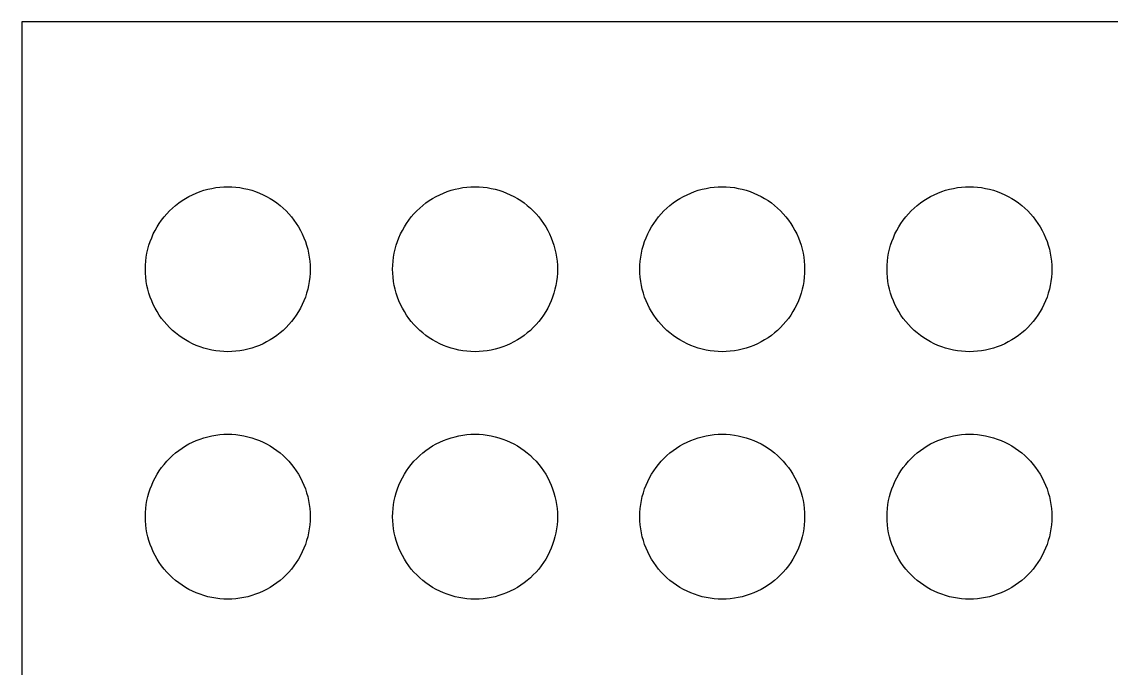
# Model space of a CAD drawing. Header units: metres. Extents: x 0 to 559, y 0 to 300.
# Drawn here: x 0 to 132.2, y 221.6 to 300 of the extents above; entities that cross this region are included whole.
import ezdxf

# ---------------------------------------------------------------- set-up
doc = ezdxf.new("R2010")
doc.units = ezdxf.units.M

msp = doc.modelspace()

# ---------------------------------------------------------------- linework, layer by layer
for p, q in [((559, 300), (0, 300)), ((0, 300), (0, 0)), ((20.286, 278.819), (20.7244, 279.04)), ((20.7244, 279.04), (21.1732, 279.239)), ((21.1732, 279.239), (21.6311, 279.415)), ((21.6311, 279.415), (22.0972, 279.569)), ((22.0972, 279.569), (22.5702, 279.7)), ((22.5702, 279.7), (23.0491, 279.808)), ((23.0491, 279.808), (23.5327, 279.892)), ((23.5327, 279.892), (24.0198, 279.952)), ((24.0198, 279.952), (24.5093, 279.988)), ((24.5093, 279.988), (25, 280)), ((25, 280), (25.4907, 279.988)), ((25.4907, 279.988), (25.9802, 279.952)), ((25.9802, 279.952), (26.4673, 279.892)), ((26.4673, 279.892), (26.9509, 279.808)), ((26.9509, 279.808), (27.4298, 279.7)), ((27.4298, 279.7), (27.9028, 279.569)), ((27.9028, 279.569), (28.3689, 279.415)), ((28.3689, 279.415), (28.8268, 279.239)), ((28.8268, 279.239), (29.2755, 279.04)), ((29.2755, 279.04), (29.714, 278.819)), ((50.286, 278.819), (50.7244, 279.04)), ((50.7244, 279.04), (51.1732, 279.239)), ((51.1732, 279.239), (51.6311, 279.415)), ((51.6311, 279.415), (52.0972, 279.569)), ((52.0972, 279.569), (52.5702, 279.7)), ((52.5702, 279.7), (53.0491, 279.808)), ((53.0491, 279.808), (53.5327, 279.892)), ((53.5327, 279.892), (54.0198, 279.952)), ((54.0198, 279.952), (54.5093, 279.988)), ((54.5093, 279.988), (55, 280)), ((55, 280), (55.4907, 279.988)), ((55.4907, 279.988), (55.9802, 279.952)), ((55.9802, 279.952), (56.4673, 279.892)), ((56.4673, 279.892), (56.9509, 279.808)), ((56.9509, 279.808), (57.4298, 279.7)), ((57.4298, 279.7), (57.9028, 279.569)), ((57.9028, 279.569), (58.3689, 279.415)), ((58.3689, 279.415), (58.8268, 279.239)), ((58.8268, 279.239), (59.2755, 279.04)), ((59.2755, 279.04), (59.714, 278.819)), ((80.286, 278.819), (80.7244, 279.04)), ((80.7244, 279.04), (81.1732, 279.239)), ((81.1732, 279.239), (81.6311, 279.415)), ((81.6311, 279.415), (82.0972, 279.569)), ((82.0972, 279.569), (82.5702, 279.7)), ((82.5702, 279.7), (83.0491, 279.808)), ((83.0491, 279.808), (83.5327, 279.892)), ((83.5327, 279.892), (84.0198, 279.952)), ((84.0198, 279.952), (84.5093, 279.988)), ((84.5093, 279.988), (85, 280)), ((85, 280), (85.4907, 279.988)), ((85.4907, 279.988), (85.9802, 279.952)), ((85.9802, 279.952), (86.4673, 279.892)), ((86.4673, 279.892), (86.9509, 279.808)), ((86.9509, 279.808), (87.4298, 279.7)), ((87.4298, 279.7), (87.9028, 279.569)), ((87.9028, 279.569), (88.3689, 279.415)), ((88.3689, 279.415), (88.8268, 279.239)), ((88.8268, 279.239), (89.2755, 279.04)), ((89.2755, 279.04), (89.714, 278.819)), ((110.286, 278.819), (110.724, 279.04)), ((110.724, 279.04), (111.173, 279.239)), ((111.173, 279.239), (111.631, 279.415)), ((111.631, 279.415), (112.097, 279.569)), ((112.097, 279.569), (112.57, 279.7)), ((112.57, 279.7), (113.049, 279.808)), ((113.049, 279.808), (113.533, 279.892)), ((113.533, 279.892), (114.02, 279.952)), ((114.02, 279.952), (114.509, 279.988)), ((114.509, 279.988), (115, 280)), ((115, 280), (115.491, 279.988)), ((115.491, 279.988), (115.98, 279.952)), ((115.98, 279.952), (116.467, 279.892)), ((116.467, 279.892), (116.951, 279.808)), ((116.951, 279.808), (117.43, 279.7)), ((117.43, 279.7), (117.903, 279.569)), ((117.903, 279.569), (118.369, 279.415)), ((118.369, 279.415), (118.827, 279.239)), ((118.827, 279.239), (119.276, 279.04)), ((119.276, 279.04), (119.714, 278.819)), ((18.2844, 277.41), (18.6561, 277.73)), ((18.6561, 277.73), (19.043, 278.032)), ((19.043, 278.032), (19.4443, 278.315)), ((19.4443, 278.315), (19.859, 278.577)), ((19.859, 278.577), (20.286, 278.819)), ((29.714, 278.819), (30.141, 278.577)), ((30.141, 278.577), (30.5557, 278.315)), ((30.5557, 278.315), (30.957, 278.032)), ((30.957, 278.032), (31.3439, 277.73)), ((31.3439, 277.73), (31.7156, 277.41)), ((48.2844, 277.41), (48.6561, 277.73)), ((48.6561, 277.73), (49.043, 278.032)), ((49.043, 278.032), (49.4443, 278.315)), ((49.4443, 278.315), (49.859, 278.577)), ((49.859, 278.577), (50.286, 278.819)), ((59.714, 278.819), (60.141, 278.577)), ((60.141, 278.577), (60.5557, 278.315)), ((60.5557, 278.315), (60.957, 278.032)), ((60.957, 278.032), (61.3439, 277.73)), ((61.3439, 277.73), (61.7156, 277.41)), ((78.2844, 277.41), (78.6561, 277.73)), ((78.6561, 277.73), (79.043, 278.032)), ((79.043, 278.032), (79.4443, 278.315)), ((79.4443, 278.315), (79.859, 278.577)), ((79.859, 278.577), (80.286, 278.819)), ((89.714, 278.819), (90.141, 278.577)), ((90.141, 278.577), (90.5557, 278.315)), ((90.5557, 278.315), (90.957, 278.032)), ((90.957, 278.032), (91.3439, 277.73)), ((91.3439, 277.73), (91.7156, 277.41)), ((108.284, 277.41), (108.656, 277.73)), ((108.656, 277.73), (109.043, 278.032)), ((109.043, 278.032), (109.444, 278.315)), ((109.444, 278.315), (109.859, 278.577)), ((109.859, 278.577), (110.286, 278.819)), ((119.714, 278.819), (120.141, 278.577)), ((120.141, 278.577), (120.556, 278.315)), ((120.556, 278.315), (120.957, 278.032)), ((120.957, 278.032), (121.344, 277.73)), ((121.344, 277.73), (121.716, 277.41)), ((16.9679, 275.957), (17.2699, 276.344)), ((17.2699, 276.344), (17.5905, 276.716)), ((17.5905, 276.716), (17.9289, 277.071)), ((17.9289, 277.071), (18.2844, 277.41)), ((31.7156, 277.41), (32.0711, 277.071)), ((32.0711, 277.071), (32.4095, 276.716)), ((32.4095, 276.716), (32.7301, 276.344)), ((32.7301, 276.344), (33.0321, 275.957)), ((46.9679, 275.957), (47.2699, 276.344)), ((47.2699, 276.344), (47.5905, 276.716)), ((47.5905, 276.716), (47.9289, 277.071)), ((47.9289, 277.071), (48.2844, 277.41)), ((61.7156, 277.41), (62.0711, 277.071)), ((62.0711, 277.071), (62.4095, 276.716)), ((62.4095, 276.716), (62.7301, 276.344)), ((62.7301, 276.344), (63.0321, 275.957)), ((76.9679, 275.957), (77.2699, 276.344)), ((77.2699, 276.344), (77.5905, 276.716)), ((77.5905, 276.716), (77.9289, 277.071)), ((77.9289, 277.071), (78.2844, 277.41)), ((91.7156, 277.41), (92.0711, 277.071)), ((92.0711, 277.071), (92.4095, 276.716)), ((92.4095, 276.716), (92.7301, 276.344)), ((92.7301, 276.344), (93.0321, 275.957)), ((106.968, 275.957), (107.27, 276.344)), ((107.27, 276.344), (107.59, 276.716)), ((107.59, 276.716), (107.929, 277.071)), ((107.929, 277.071), (108.284, 277.41)), ((121.716, 277.41), (122.071, 277.071)), ((122.071, 277.071), (122.41, 276.716)), ((122.41, 276.716), (122.73, 276.344)), ((122.73, 276.344), (123.032, 275.957)), ((16.1808, 274.714), (16.4227, 275.141)), ((16.4227, 275.141), (16.6853, 275.556)), ((16.6853, 275.556), (16.9679, 275.957)), ((33.0321, 275.957), (33.3147, 275.556)), ((33.3147, 275.556), (33.5773, 275.141)), ((33.5773, 275.141), (33.8192, 274.714)), ((46.1808, 274.714), (46.4227, 275.141)), ((46.4227, 275.141), (46.6853, 275.556)), ((46.6853, 275.556), (46.9679, 275.957)), ((63.0321, 275.957), (63.3147, 275.556)), ((63.3147, 275.556), (63.5773, 275.141)), ((63.5773, 275.141), (63.8192, 274.714)), ((76.1808, 274.714), (76.4227, 275.141)), ((76.4227, 275.141), (76.6853, 275.556)), ((76.6853, 275.556), (76.9679, 275.957)), ((93.0321, 275.957), (93.3147, 275.556)), ((93.3147, 275.556), (93.5773, 275.141)), ((93.5773, 275.141), (93.8192, 274.714)), ((106.181, 274.714), (106.423, 275.141)), ((106.423, 275.141), (106.685, 275.556)), ((106.685, 275.556), (106.968, 275.957)), ((123.032, 275.957), (123.315, 275.556)), ((123.315, 275.556), (123.577, 275.141)), ((123.577, 275.141), (123.819, 274.714)), ((15.5845, 273.369), (15.7612, 273.827)), ((15.7612, 273.827), (15.9601, 274.276)), ((15.9601, 274.276), (16.1808, 274.714)), ((33.8192, 274.714), (34.0399, 274.276)), ((34.0399, 274.276), (34.2388, 273.827)), ((34.2388, 273.827), (34.4154, 273.369)), ((45.5845, 273.369), (45.7612, 273.827)), ((45.7612, 273.827), (45.9601, 274.276)), ((45.9601, 274.276), (46.1808, 274.714)), ((63.8192, 274.714), (64.0399, 274.276)), ((64.0399, 274.276), (64.2388, 273.827)), ((64.2388, 273.827), (64.4154, 273.369)), ((75.5845, 273.369), (75.7612, 273.827)), ((75.7612, 273.827), (75.9601, 274.276)), ((75.9601, 274.276), (76.1808, 274.714)), ((93.8192, 274.714), (94.0399, 274.276)), ((94.0399, 274.276), (94.2388, 273.827)), ((94.2388, 273.827), (94.4154, 273.369)), ((105.585, 273.369), (105.761, 273.827)), ((105.761, 273.827), (105.96, 274.276)), ((105.96, 274.276), (106.181, 274.714)), ((123.819, 274.714), (124.04, 274.276)), ((124.04, 274.276), (124.239, 273.827)), ((124.239, 273.827), (124.415, 273.369)), ((15.1921, 271.951), (15.2997, 272.43)), ((15.2997, 272.43), (15.4306, 272.903)), ((15.4306, 272.903), (15.5845, 273.369)), ((34.4154, 273.369), (34.5694, 272.903)), ((34.5694, 272.903), (34.7003, 272.43)), ((34.7003, 272.43), (34.8078, 271.951)), ((45.1921, 271.951), (45.2997, 272.43)), ((45.2997, 272.43), (45.4306, 272.903)), ((45.4306, 272.903), (45.5845, 273.369)), ((64.4154, 273.369), (64.5694, 272.903)), ((64.5694, 272.903), (64.7003, 272.43)), ((64.7003, 272.43), (64.8078, 271.951)), ((75.1921, 271.951), (75.2997, 272.43)), ((75.2997, 272.43), (75.4306, 272.903)), ((75.4306, 272.903), (75.5845, 273.369)), ((94.4154, 273.369), (94.5694, 272.903)), ((94.5694, 272.903), (94.7003, 272.43)), ((94.7003, 272.43), (94.8078, 271.951)), ((105.192, 271.951), (105.3, 272.43)), ((105.3, 272.43), (105.431, 272.903)), ((105.431, 272.903), (105.585, 273.369)), ((124.415, 273.369), (124.569, 272.903)), ((124.569, 272.903), (124.7, 272.43)), ((124.7, 272.43), (124.808, 271.951)), ((15.0481, 270.98), (15.1082, 271.467)), ((15.1082, 271.467), (15.1921, 271.951)), ((34.8078, 271.951), (34.8918, 271.467)), ((34.8918, 271.467), (34.9518, 270.98)), ((45.0481, 270.98), (45.1082, 271.467)), ((45.1082, 271.467), (45.1921, 271.951)), ((64.8078, 271.951), (64.8918, 271.467)), ((64.8918, 271.467), (64.9518, 270.98)), ((75.0481, 270.98), (75.1082, 271.467)), ((75.1082, 271.467), (75.1921, 271.951)), ((94.8078, 271.951), (94.8918, 271.467)), ((94.8918, 271.467), (94.9518, 270.98)), ((105.048, 270.98), (105.108, 271.467)), ((105.108, 271.467), (105.192, 271.951)), ((124.808, 271.951), (124.892, 271.467)), ((124.892, 271.467), (124.952, 270.98)), ((15, 270), (15.012, 270.491)), ((15.012, 269.509), (15, 270)), ((15.012, 270.491), (15.0481, 270.98)), ((34.9518, 270.98), (34.9879, 270.491)), ((34.9879, 270.491), (35, 270)), ((35, 270), (34.9879, 269.509)), ((45, 270), (45.012, 270.491)), ((45.012, 269.509), (45, 270)), ((45.012, 270.491), (45.0481, 270.98)), ((64.9518, 270.98), (64.9879, 270.491)), ((64.9879, 270.491), (65, 270)), ((65, 270), (64.9879, 269.509)), ((75, 270), (75.012, 270.491)), ((75.012, 269.509), (75, 270)), ((75.012, 270.491), (75.0481, 270.98)), ((94.9518, 270.98), (94.9879, 270.491)), ((94.9879, 270.491), (95, 270)), ((95, 270), (94.9879, 269.509)), ((105, 270), (105.012, 270.491)), ((105.012, 269.509), (105, 270)), ((105.012, 270.491), (105.048, 270.98)), ((124.952, 270.98), (124.988, 270.491)), ((124.988, 270.491), (125, 270)), ((125, 270), (124.988, 269.509)), ((15.0481, 269.02), (15.012, 269.509)), ((15.1082, 268.533), (15.0481, 269.02)), ((15.1921, 268.049), (15.1082, 268.533)), ((34.8918, 268.533), (34.8078, 268.049)), ((34.9518, 269.02), (34.8918, 268.533)), ((34.9879, 269.509), (34.9518, 269.02)), ((45.0481, 269.02), (45.012, 269.509)), ((45.1082, 268.533), (45.0481, 269.02)), ((45.1921, 268.049), (45.1082, 268.533)), ((64.8918, 268.533), (64.8078, 268.049)), ((64.9518, 269.02), (64.8918, 268.533)), ((64.9879, 269.509), (64.9518, 269.02)), ((75.0481, 269.02), (75.012, 269.509)), ((75.1082, 268.533), (75.0481, 269.02)), ((75.1921, 268.049), (75.1082, 268.533)), ((94.8918, 268.533), (94.8078, 268.049)), ((94.9518, 269.02), (94.8918, 268.533)), ((94.9879, 269.509), (94.9518, 269.02)), ((105.048, 269.02), (105.012, 269.509)), ((105.108, 268.533), (105.048, 269.02)), ((105.192, 268.049), (105.108, 268.533)), ((124.892, 268.533), (124.808, 268.049)), ((124.952, 269.02), (124.892, 268.533)), ((124.988, 269.509), (124.952, 269.02)), ((15.2997, 267.57), (15.1921, 268.049)), ((15.4306, 267.097), (15.2997, 267.57)), ((15.5845, 266.631), (15.4306, 267.097)), ((34.5694, 267.097), (34.4154, 266.631)), ((34.7003, 267.57), (34.5694, 267.097)), ((34.8078, 268.049), (34.7003, 267.57)), ((45.2997, 267.57), (45.1921, 268.049)), ((45.4306, 267.097), (45.2997, 267.57)), ((45.5845, 266.631), (45.4306, 267.097)), ((64.5694, 267.097), (64.4154, 266.631)), ((64.7003, 267.57), (64.5694, 267.097)), ((64.8078, 268.049), (64.7003, 267.57)), ((75.2997, 267.57), (75.1921, 268.049)), ((75.4306, 267.097), (75.2997, 267.57)), ((75.5845, 266.631), (75.4306, 267.097)), ((94.5694, 267.097), (94.4154, 266.631)), ((94.7003, 267.57), (94.5694, 267.097)), ((94.8078, 268.049), (94.7003, 267.57)), ((105.3, 267.57), (105.192, 268.049)), ((105.431, 267.097), (105.3, 267.57)), ((105.585, 266.631), (105.431, 267.097)), ((124.569, 267.097), (124.415, 266.631)), ((124.7, 267.57), (124.569, 267.097)), ((124.808, 268.049), (124.7, 267.57)), ((15.7612, 266.173), (15.5845, 266.631)), ((15.9601, 265.724), (15.7612, 266.173)), ((16.1808, 265.286), (15.9601, 265.724)), ((34.0399, 265.724), (33.8192, 265.286)), ((34.2388, 266.173), (34.0399, 265.724)), ((34.4154, 266.631), (34.2388, 266.173)), ((45.7612, 266.173), (45.5845, 266.631)), ((45.9601, 265.724), (45.7612, 266.173)), ((46.1808, 265.286), (45.9601, 265.724)), ((64.0399, 265.724), (63.8192, 265.286)), ((64.2388, 266.173), (64.0399, 265.724)), ((64.4154, 266.631), (64.2388, 266.173)), ((75.7612, 266.173), (75.5845, 266.631)), ((75.9601, 265.724), (75.7612, 266.173)), ((76.1808, 265.286), (75.9601, 265.724)), ((94.0399, 265.724), (93.8192, 265.286)), ((94.2388, 266.173), (94.0399, 265.724)), ((94.4154, 266.631), (94.2388, 266.173)), ((105.761, 266.173), (105.585, 266.631)), ((105.96, 265.724), (105.761, 266.173)), ((106.181, 265.286), (105.96, 265.724)), ((124.04, 265.724), (123.819, 265.286)), ((124.239, 266.173), (124.04, 265.724)), ((124.415, 266.631), (124.239, 266.173)), ((16.4227, 264.859), (16.1808, 265.286)), ((16.6853, 264.444), (16.4227, 264.859)), ((16.9679, 264.043), (16.6853, 264.444)), ((33.3147, 264.444), (33.0321, 264.043)), ((33.5773, 264.859), (33.3147, 264.444)), ((33.8192, 265.286), (33.5773, 264.859)), ((46.4227, 264.859), (46.1808, 265.286)), ((46.6853, 264.444), (46.4227, 264.859)), ((46.9679, 264.043), (46.6853, 264.444)), ((63.3147, 264.444), (63.0321, 264.043)), ((63.5773, 264.859), (63.3147, 264.444)), ((63.8192, 265.286), (63.5773, 264.859)), ((76.4227, 264.859), (76.1808, 265.286)), ((76.6853, 264.444), (76.4227, 264.859)), ((76.9679, 264.043), (76.6853, 264.444)), ((93.3147, 264.444), (93.0321, 264.043)), ((93.5773, 264.859), (93.3147, 264.444)), ((93.8192, 265.286), (93.5773, 264.859)), ((106.423, 264.859), (106.181, 265.286)), ((106.685, 264.444), (106.423, 264.859)), ((106.968, 264.043), (106.685, 264.444)), ((123.315, 264.444), (123.032, 264.043)), ((123.577, 264.859), (123.315, 264.444)), ((123.819, 265.286), (123.577, 264.859)), ((17.2699, 263.656), (16.9679, 264.043)), ((17.5905, 263.284), (17.2699, 263.656)), ((17.9289, 262.929), (17.5905, 263.284)), ((32.4095, 263.284), (32.0711, 262.929)), ((32.7301, 263.656), (32.4095, 263.284)), ((33.0321, 264.043), (32.7301, 263.656)), ((47.2699, 263.656), (46.9679, 264.043)), ((47.5905, 263.284), (47.2699, 263.656)), ((47.9289, 262.929), (47.5905, 263.284)), ((62.4095, 263.284), (62.0711, 262.929)), ((62.7301, 263.656), (62.4095, 263.284)), ((63.0321, 264.043), (62.7301, 263.656)), ((77.2699, 263.656), (76.9679, 264.043)), ((77.5905, 263.284), (77.2699, 263.656)), ((77.9289, 262.929), (77.5905, 263.284)), ((92.4095, 263.284), (92.0711, 262.929)), ((92.7301, 263.656), (92.4095, 263.284)), ((93.0321, 264.043), (92.7301, 263.656)), ((107.27, 263.656), (106.968, 264.043)), ((107.59, 263.284), (107.27, 263.656)), ((107.929, 262.929), (107.59, 263.284)), ((122.41, 263.284), (122.071, 262.929)), ((122.73, 263.656), (122.41, 263.284)), ((123.032, 264.043), (122.73, 263.656)), ((18.2844, 262.59), (17.9289, 262.929)), ((18.6561, 262.27), (18.2844, 262.59)), ((19.043, 261.968), (18.6561, 262.27)), ((19.4443, 261.685), (19.043, 261.968)), ((30.957, 261.968), (30.5557, 261.685)), ((31.3439, 262.27), (30.957, 261.968)), ((31.7156, 262.59), (31.3439, 262.27)), ((32.0711, 262.929), (31.7156, 262.59)), ((48.2844, 262.59), (47.9289, 262.929)), ((48.6561, 262.27), (48.2844, 262.59)), ((49.043, 261.968), (48.6561, 262.27)), ((49.4443, 261.685), (49.043, 261.968)), ((60.957, 261.968), (60.5557, 261.685)), ((61.3439, 262.27), (60.957, 261.968)), ((61.7156, 262.59), (61.3439, 262.27)), ((62.0711, 262.929), (61.7156, 262.59)), ((78.2844, 262.59), (77.9289, 262.929)), ((78.6561, 262.27), (78.2844, 262.59)), ((79.043, 261.968), (78.6561, 262.27)), ((79.4443, 261.685), (79.043, 261.968)), ((90.957, 261.968), (90.5557, 261.685)), ((91.3439, 262.27), (90.957, 261.968)), ((91.7156, 262.59), (91.3439, 262.27)), ((92.0711, 262.929), (91.7156, 262.59)), ((108.284, 262.59), (107.929, 262.929)), ((108.656, 262.27), (108.284, 262.59)), ((109.043, 261.968), (108.656, 262.27)), ((109.444, 261.685), (109.043, 261.968)), ((120.957, 261.968), (120.556, 261.685)), ((121.344, 262.27), (120.957, 261.968)), ((121.716, 262.59), (121.344, 262.27)), ((122.071, 262.929), (121.716, 262.59)), ((19.859, 261.423), (19.4443, 261.685)), ((20.286, 261.181), (19.859, 261.423)), ((20.7244, 260.96), (20.286, 261.181)), ((21.1732, 260.761), (20.7244, 260.96)), ((21.6311, 260.585), (21.1732, 260.761)), ((22.0972, 260.431), (21.6311, 260.585)), ((28.3689, 260.585), (27.9028, 260.431)), ((28.8268, 260.761), (28.3689, 260.585)), ((29.2755, 260.96), (28.8268, 260.761)), ((29.714, 261.181), (29.2755, 260.96)), ((30.141, 261.423), (29.714, 261.181)), ((30.5557, 261.685), (30.141, 261.423)), ((49.859, 261.423), (49.4443, 261.685)), ((50.286, 261.181), (49.859, 261.423)), ((50.7244, 260.96), (50.286, 261.181)), ((51.1732, 260.761), (50.7244, 260.96)), ((51.6311, 260.585), (51.1732, 260.761)), ((52.0972, 260.431), (51.6311, 260.585)), ((58.3689, 260.585), (57.9028, 260.431)), ((58.8268, 260.761), (58.3689, 260.585)), ((59.2755, 260.96), (58.8268, 260.761)), ((59.714, 261.181), (59.2755, 260.96)), ((60.141, 261.423), (59.714, 261.181)), ((60.5557, 261.685), (60.141, 261.423)), ((79.859, 261.423), (79.4443, 261.685)), ((80.286, 261.181), (79.859, 261.423)), ((80.7244, 260.96), (80.286, 261.181)), ((81.1732, 260.761), (80.7244, 260.96)), ((81.6311, 260.585), (81.1732, 260.761)), ((82.0972, 260.431), (81.6311, 260.585)), ((88.3689, 260.585), (87.9028, 260.431)), ((88.8268, 260.761), (88.3689, 260.585)), ((89.2755, 260.96), (88.8268, 260.761)), ((89.714, 261.181), (89.2755, 260.96)), ((90.141, 261.423), (89.714, 261.181)), ((90.5557, 261.685), (90.141, 261.423)), ((109.859, 261.423), (109.444, 261.685)), ((110.286, 261.181), (109.859, 261.423)), ((110.724, 260.96), (110.286, 261.181)), ((111.173, 260.761), (110.724, 260.96)), ((111.631, 260.585), (111.173, 260.761)), ((112.097, 260.431), (111.631, 260.585)), ((118.369, 260.585), (117.903, 260.431)), ((118.827, 260.761), (118.369, 260.585)), ((119.276, 260.96), (118.827, 260.761)), ((119.714, 261.181), (119.276, 260.96)), ((120.141, 261.423), (119.714, 261.181)), ((120.556, 261.685), (120.141, 261.423)), ((22.5702, 260.3), (22.0972, 260.431)), ((23.0491, 260.192), (22.5702, 260.3)), ((23.5327, 260.108), (23.0491, 260.192)), ((24.0198, 260.048), (23.5327, 260.108)), ((24.5093, 260.012), (24.0198, 260.048)), ((25, 260), (24.5093, 260.012)), ((25.4907, 260.012), (25, 260)), ((25.9802, 260.048), (25.4907, 260.012)), ((26.4673, 260.108), (25.9802, 260.048)), ((26.9509, 260.192), (26.4673, 260.108)), ((27.4298, 260.3), (26.9509, 260.192)), ((27.9028, 260.431), (27.4298, 260.3)), ((52.5702, 260.3), (52.0972, 260.431)), ((53.0491, 260.192), (52.5702, 260.3)), ((53.5327, 260.108), (53.0491, 260.192)), ((54.0198, 260.048), (53.5327, 260.108)), ((54.5093, 260.012), (54.0198, 260.048)), ((55, 260), (54.5093, 260.012)), ((55.4907, 260.012), (55, 260)), ((55.9802, 260.048), (55.4907, 260.012)), ((56.4673, 260.108), (55.9802, 260.048)), ((56.9509, 260.192), (56.4673, 260.108)), ((57.4298, 260.3), (56.9509, 260.192)), ((57.9028, 260.431), (57.4298, 260.3)), ((82.5702, 260.3), (82.0972, 260.431)), ((83.0491, 260.192), (82.5702, 260.3)), ((83.5327, 260.108), (83.0491, 260.192)), ((84.0198, 260.048), (83.5327, 260.108)), ((84.5093, 260.012), (84.0198, 260.048)), ((85, 260), (84.5093, 260.012)), ((85.4907, 260.012), (85, 260)), ((85.9802, 260.048), (85.4907, 260.012)), ((86.4673, 260.108), (85.9802, 260.048)), ((86.9509, 260.192), (86.4673, 260.108)), ((87.4298, 260.3), (86.9509, 260.192)), ((87.9028, 260.431), (87.4298, 260.3)), ((112.57, 260.3), (112.097, 260.431)), ((113.049, 260.192), (112.57, 260.3)), ((113.533, 260.108), (113.049, 260.192)), ((114.02, 260.048), (113.533, 260.108)), ((114.509, 260.012), (114.02, 260.048)), ((115, 260), (114.509, 260.012)), ((115.491, 260.012), (115, 260)), ((115.98, 260.048), (115.491, 260.012)), ((116.467, 260.108), (115.98, 260.048)), ((116.951, 260.192), (116.467, 260.108)), ((117.43, 260.3), (116.951, 260.192)), ((117.903, 260.431), (117.43, 260.3)), ((23.0491, 249.808), (23.5327, 249.892)), ((23.5327, 249.892), (24.0198, 249.952)), ((24.0198, 249.952), (24.5093, 249.988)), ((24.5093, 249.988), (25, 250)), ((25, 250), (25.4907, 249.988)), ((25.4907, 249.988), (25.9802, 249.952)), ((25.9802, 249.952), (26.4673, 249.892)), ((26.4673, 249.892), (26.9509, 249.808)), ((53.0491, 249.808), (53.5327, 249.892)), ((53.5327, 249.892), (54.0198, 249.952)), ((54.0198, 249.952), (54.5093, 249.988)), ((54.5093, 249.988), (55, 250)), ((55, 250), (55.4907, 249.988)), ((55.4907, 249.988), (55.9802, 249.952)), ((55.9802, 249.952), (56.4673, 249.892)), ((56.4673, 249.892), (56.9509, 249.808)), ((83.0491, 249.808), (83.5327, 249.892)), ((83.5327, 249.892), (84.0198, 249.952)), ((84.0198, 249.952), (84.5093, 249.988)), ((84.5093, 249.988), (85, 250)), ((85, 250), (85.4907, 249.988)), ((85.4907, 249.988), (85.9802, 249.952)), ((85.9802, 249.952), (86.4673, 249.892)), ((86.4673, 249.892), (86.9509, 249.808)), ((113.049, 249.808), (113.533, 249.892)), ((113.533, 249.892), (114.02, 249.952)), ((114.02, 249.952), (114.509, 249.988)), ((114.509, 249.988), (115, 250)), ((115, 250), (115.491, 249.988)), ((115.491, 249.988), (115.98, 249.952)), ((115.98, 249.952), (116.467, 249.892)), ((116.467, 249.892), (116.951, 249.808)), ((19.4443, 248.315), (19.859, 248.577)), ((19.859, 248.577), (20.286, 248.819)), ((20.286, 248.819), (20.7244, 249.04)), ((20.7244, 249.04), (21.1732, 249.239)), ((21.1732, 249.239), (21.6311, 249.415)), ((21.6311, 249.415), (22.0972, 249.569)), ((22.0972, 249.569), (22.5702, 249.7)), ((22.5702, 249.7), (23.0491, 249.808)), ((26.9509, 249.808), (27.4298, 249.7)), ((27.4298, 249.7), (27.9028, 249.569)), ((27.9028, 249.569), (28.3689, 249.415)), ((28.3689, 249.415), (28.8268, 249.239)), ((28.8268, 249.239), (29.2755, 249.04)), ((29.2755, 249.04), (29.714, 248.819)), ((29.714, 248.819), (30.141, 248.577)), ((30.141, 248.577), (30.5557, 248.315)), ((49.4443, 248.315), (49.859, 248.577)), ((49.859, 248.577), (50.286, 248.819)), ((50.286, 248.819), (50.7244, 249.04)), ((50.7244, 249.04), (51.1732, 249.239)), ((51.1732, 249.239), (51.6311, 249.415)), ((51.6311, 249.415), (52.0972, 249.569)), ((52.0972, 249.569), (52.5702, 249.7)), ((52.5702, 249.7), (53.0491, 249.808)), ((56.9509, 249.808), (57.4298, 249.7)), ((57.4298, 249.7), (57.9028, 249.569)), ((57.9028, 249.569), (58.3689, 249.415)), ((58.3689, 249.415), (58.8268, 249.239)), ((58.8268, 249.239), (59.2755, 249.04)), ((59.2755, 249.04), (59.714, 248.819)), ((59.714, 248.819), (60.141, 248.577)), ((60.141, 248.577), (60.5557, 248.315)), ((79.4443, 248.315), (79.859, 248.577)), ((79.859, 248.577), (80.286, 248.819)), ((80.286, 248.819), (80.7244, 249.04)), ((80.7244, 249.04), (81.1732, 249.239)), ((81.1732, 249.239), (81.6311, 249.415)), ((81.6311, 249.415), (82.0972, 249.569)), ((82.0972, 249.569), (82.5702, 249.7)), ((82.5702, 249.7), (83.0491, 249.808)), ((86.9509, 249.808), (87.4298, 249.7)), ((87.4298, 249.7), (87.9028, 249.569)), ((87.9028, 249.569), (88.3689, 249.415)), ((88.3689, 249.415), (88.8268, 249.239)), ((88.8268, 249.239), (89.2755, 249.04)), ((89.2755, 249.04), (89.714, 248.819)), ((89.714, 248.819), (90.141, 248.577)), ((90.141, 248.577), (90.5557, 248.315)), ((109.444, 248.315), (109.859, 248.577)), ((109.859, 248.577), (110.286, 248.819)), ((110.286, 248.819), (110.724, 249.04)), ((110.724, 249.04), (111.173, 249.239)), ((111.173, 249.239), (111.631, 249.415)), ((111.631, 249.415), (112.097, 249.569)), ((112.097, 249.569), (112.57, 249.7)), ((112.57, 249.7), (113.049, 249.808)), ((116.951, 249.808), (117.43, 249.7)), ((117.43, 249.7), (117.903, 249.569)), ((117.903, 249.569), (118.369, 249.415)), ((118.369, 249.415), (118.827, 249.239)), ((118.827, 249.239), (119.276, 249.04)), ((119.276, 249.04), (119.714, 248.819)), ((119.714, 248.819), (120.141, 248.577)), ((120.141, 248.577), (120.556, 248.315)), ((17.9289, 247.071), (18.2844, 247.41)), ((18.2844, 247.41), (18.6561, 247.73)), ((18.6561, 247.73), (19.043, 248.032)), ((19.043, 248.032), (19.4443, 248.315)), ((30.5557, 248.315), (30.957, 248.032)), ((30.957, 248.032), (31.3439, 247.73)), ((31.3439, 247.73), (31.7156, 247.41)), ((31.7156, 247.41), (32.0711, 247.071)), ((47.9289, 247.071), (48.2844, 247.41)), ((48.2844, 247.41), (48.6561, 247.73)), ((48.6561, 247.73), (49.043, 248.032)), ((49.043, 248.032), (49.4443, 248.315)), ((60.5557, 248.315), (60.957, 248.032)), ((60.957, 248.032), (61.3439, 247.73)), ((61.3439, 247.73), (61.7156, 247.41)), ((61.7156, 247.41), (62.0711, 247.071)), ((77.9289, 247.071), (78.2844, 247.41)), ((78.2844, 247.41), (78.6561, 247.73)), ((78.6561, 247.73), (79.043, 248.032)), ((79.043, 248.032), (79.4443, 248.315)), ((90.5557, 248.315), (90.957, 248.032)), ((90.957, 248.032), (91.3439, 247.73)), ((91.3439, 247.73), (91.7156, 247.41)), ((91.7156, 247.41), (92.0711, 247.071)), ((107.929, 247.071), (108.284, 247.41)), ((108.284, 247.41), (108.656, 247.73)), ((108.656, 247.73), (109.043, 248.032)), ((109.043, 248.032), (109.444, 248.315)), ((120.556, 248.315), (120.957, 248.032)), ((120.957, 248.032), (121.344, 247.73)), ((121.344, 247.73), (121.716, 247.41)), ((121.716, 247.41), (122.071, 247.071)), ((16.6853, 245.556), (16.9679, 245.957)), ((16.9679, 245.957), (17.2699, 246.344)), ((17.2699, 246.344), (17.5905, 246.716)), ((17.5905, 246.716), (17.9289, 247.071)), ((32.0711, 247.071), (32.4095, 246.716)), ((32.4095, 246.716), (32.7301, 246.344)), ((32.7301, 246.344), (33.0321, 245.957)), ((33.0321, 245.957), (33.3147, 245.556)), ((46.6853, 245.556), (46.9679, 245.957)), ((46.9679, 245.957), (47.2699, 246.344)), ((47.2699, 246.344), (47.5905, 246.716)), ((47.5905, 246.716), (47.9289, 247.071)), ((62.0711, 247.071), (62.4095, 246.716)), ((62.4095, 246.716), (62.7301, 246.344)), ((62.7301, 246.344), (63.0321, 245.957)), ((63.0321, 245.957), (63.3147, 245.556)), ((76.6853, 245.556), (76.9679, 245.957)), ((76.9679, 245.957), (77.2699, 246.344)), ((77.2699, 246.344), (77.5905, 246.716)), ((77.5905, 246.716), (77.9289, 247.071)), ((92.0711, 247.071), (92.4095, 246.716)), ((92.4095, 246.716), (92.7301, 246.344)), ((92.7301, 246.344), (93.0321, 245.957)), ((93.0321, 245.957), (93.3147, 245.556)), ((106.685, 245.556), (106.968, 245.957)), ((106.968, 245.957), (107.27, 246.344)), ((107.27, 246.344), (107.59, 246.716)), ((107.59, 246.716), (107.929, 247.071)), ((122.071, 247.071), (122.41, 246.716)), ((122.41, 246.716), (122.73, 246.344)), ((122.73, 246.344), (123.032, 245.957)), ((123.032, 245.957), (123.315, 245.556)), ((15.9601, 244.276), (16.1808, 244.714)), ((16.1808, 244.714), (16.4227, 245.141)), ((16.4227, 245.141), (16.6853, 245.556)), ((33.3147, 245.556), (33.5773, 245.141)), ((33.5773, 245.141), (33.8192, 244.714)), ((33.8192, 244.714), (34.0399, 244.276)), ((45.9601, 244.276), (46.1808, 244.714)), ((46.1808, 244.714), (46.4227, 245.141)), ((46.4227, 245.141), (46.6853, 245.556)), ((63.3147, 245.556), (63.5773, 245.141)), ((63.5773, 245.141), (63.8192, 244.714)), ((63.8192, 244.714), (64.0399, 244.276)), ((75.9601, 244.276), (76.1808, 244.714)), ((76.1808, 244.714), (76.4227, 245.141)), ((76.4227, 245.141), (76.6853, 245.556)), ((93.3147, 245.556), (93.5773, 245.141)), ((93.5773, 245.141), (93.8192, 244.714)), ((93.8192, 244.714), (94.0399, 244.276)), ((105.96, 244.276), (106.181, 244.714)), ((106.181, 244.714), (106.423, 245.141)), ((106.423, 245.141), (106.685, 245.556)), ((123.315, 245.556), (123.577, 245.141)), ((123.577, 245.141), (123.819, 244.714)), ((123.819, 244.714), (124.04, 244.276)), ((15.4306, 242.903), (15.5845, 243.369)), ((15.5845, 243.369), (15.7612, 243.827)), ((15.7612, 243.827), (15.9601, 244.276)), ((34.0399, 244.276), (34.2388, 243.827)), ((34.2388, 243.827), (34.4154, 243.369)), ((34.4154, 243.369), (34.5694, 242.903)), ((45.4306, 242.903), (45.5845, 243.369)), ((45.5845, 243.369), (45.7612, 243.827)), ((45.7612, 243.827), (45.9601, 244.276)), ((64.0399, 244.276), (64.2388, 243.827)), ((64.2388, 243.827), (64.4154, 243.369)), ((64.4154, 243.369), (64.5694, 242.903)), ((75.4306, 242.903), (75.5845, 243.369)), ((75.5845, 243.369), (75.7612, 243.827)), ((75.7612, 243.827), (75.9601, 244.276)), ((94.0399, 244.276), (94.2388, 243.827)), ((94.2388, 243.827), (94.4154, 243.369)), ((94.4154, 243.369), (94.5694, 242.903)), ((105.431, 242.903), (105.585, 243.369)), ((105.585, 243.369), (105.761, 243.827)), ((105.761, 243.827), (105.96, 244.276)), ((124.04, 244.276), (124.239, 243.827)), ((124.239, 243.827), (124.415, 243.369)), ((124.415, 243.369), (124.569, 242.903)), ((15.1082, 241.467), (15.1921, 241.951)), ((15.1921, 241.951), (15.2997, 242.43)), ((15.2997, 242.43), (15.4306, 242.903)), ((34.5694, 242.903), (34.7003, 242.43)), ((34.7003, 242.43), (34.8078, 241.951)), ((34.8078, 241.951), (34.8918, 241.467)), ((45.1082, 241.467), (45.1921, 241.951)), ((45.1921, 241.951), (45.2997, 242.43)), ((45.2997, 242.43), (45.4306, 242.903)), ((64.5694, 242.903), (64.7003, 242.43)), ((64.7003, 242.43), (64.8078, 241.951)), ((64.8078, 241.951), (64.8918, 241.467)), ((75.1082, 241.467), (75.1921, 241.951)), ((75.1921, 241.951), (75.2997, 242.43)), ((75.2997, 242.43), (75.4306, 242.903)), ((94.5694, 242.903), (94.7003, 242.43)), ((94.7003, 242.43), (94.8078, 241.951)), ((94.8078, 241.951), (94.8918, 241.467)), ((105.108, 241.467), (105.192, 241.951)), ((105.192, 241.951), (105.3, 242.43)), ((105.3, 242.43), (105.431, 242.903)), ((124.569, 242.903), (124.7, 242.43)), ((124.7, 242.43), (124.808, 241.951)), ((124.808, 241.951), (124.892, 241.467)), ((15.012, 240.491), (15.0481, 240.98)), ((15.0481, 240.98), (15.1082, 241.467)), ((34.8918, 241.467), (34.9518, 240.98)), ((34.9518, 240.98), (34.9879, 240.491)), ((45.012, 240.491), (45.0481, 240.98)), ((45.0481, 240.98), (45.1082, 241.467)), ((64.8918, 241.467), (64.9518, 240.98)), ((64.9518, 240.98), (64.9879, 240.491)), ((75.012, 240.491), (75.0481, 240.98)), ((75.0481, 240.98), (75.1082, 241.467)), ((94.8918, 241.467), (94.9518, 240.98)), ((94.9518, 240.98), (94.9879, 240.491)), ((105.012, 240.491), (105.048, 240.98)), ((105.048, 240.98), (105.108, 241.467)), ((124.892, 241.467), (124.952, 240.98)), ((124.952, 240.98), (124.988, 240.491)), ((15, 240), (15.012, 240.491)), ((15.012, 239.509), (15, 240)), ((15.0481, 239.02), (15.012, 239.509)), ((34.9879, 239.509), (34.9518, 239.02)), ((34.9879, 240.491), (35, 240)), ((35, 240), (34.9879, 239.509)), ((45, 240), (45.012, 240.491)), ((45.012, 239.509), (45, 240)), ((45.0481, 239.02), (45.012, 239.509)), ((64.9879, 239.509), (64.9518, 239.02)), ((64.9879, 240.491), (65, 240)), ((65, 240), (64.9879, 239.509)), ((75, 240), (75.012, 240.491)), ((75.012, 239.509), (75, 240)), ((75.0481, 239.02), (75.012, 239.509)), ((94.9879, 239.509), (94.9518, 239.02)), ((94.9879, 240.491), (95, 240)), ((95, 240), (94.9879, 239.509)), ((105, 240), (105.012, 240.491)), ((105.012, 239.509), (105, 240)), ((105.048, 239.02), (105.012, 239.509)), ((124.988, 239.509), (124.952, 239.02)), ((124.988, 240.491), (125, 240)), ((125, 240), (124.988, 239.509)), ((15.1082, 238.533), (15.0481, 239.02)), ((15.1921, 238.049), (15.1082, 238.533)), ((15.2997, 237.57), (15.1921, 238.049)), ((34.8078, 238.049), (34.7003, 237.57)), ((34.8918, 238.533), (34.8078, 238.049)), ((34.9518, 239.02), (34.8918, 238.533)), ((45.1082, 238.533), (45.0481, 239.02)), ((45.1921, 238.049), (45.1082, 238.533)), ((45.2997, 237.57), (45.1921, 238.049)), ((64.8078, 238.049), (64.7003, 237.57)), ((64.8918, 238.533), (64.8078, 238.049)), ((64.9518, 239.02), (64.8918, 238.533)), ((75.1082, 238.533), (75.0481, 239.02)), ((75.1921, 238.049), (75.1082, 238.533)), ((75.2997, 237.57), (75.1921, 238.049)), ((94.8078, 238.049), (94.7003, 237.57)), ((94.8918, 238.533), (94.8078, 238.049)), ((94.9518, 239.02), (94.8918, 238.533)), ((105.108, 238.533), (105.048, 239.02)), ((105.192, 238.049), (105.108, 238.533)), ((105.3, 237.57), (105.192, 238.049)), ((124.808, 238.049), (124.7, 237.57)), ((124.892, 238.533), (124.808, 238.049)), ((124.952, 239.02), (124.892, 238.533)), ((15.4306, 237.097), (15.2997, 237.57)), ((15.5845, 236.631), (15.4306, 237.097)), ((34.5694, 237.097), (34.4154, 236.631)), ((34.7003, 237.57), (34.5694, 237.097)), ((45.4306, 237.097), (45.2997, 237.57)), ((45.5845, 236.631), (45.4306, 237.097)), ((64.5694, 237.097), (64.4154, 236.631)), ((64.7003, 237.57), (64.5694, 237.097)), ((75.4306, 237.097), (75.2997, 237.57)), ((75.5845, 236.631), (75.4306, 237.097)), ((94.5694, 237.097), (94.4154, 236.631)), ((94.7003, 237.57), (94.5694, 237.097)), ((105.431, 237.097), (105.3, 237.57)), ((105.585, 236.631), (105.431, 237.097)), ((124.569, 237.097), (124.415, 236.631)), ((124.7, 237.57), (124.569, 237.097)), ((15.7612, 236.173), (15.5845, 236.631)), ((15.9601, 235.724), (15.7612, 236.173)), ((16.1808, 235.286), (15.9601, 235.724)), ((34.0399, 235.724), (33.8192, 235.286)), ((34.2388, 236.173), (34.0399, 235.724)), ((34.4154, 236.631), (34.2388, 236.173)), ((45.7612, 236.173), (45.5845, 236.631)), ((45.9601, 235.724), (45.7612, 236.173)), ((46.1808, 235.286), (45.9601, 235.724)), ((64.0399, 235.724), (63.8192, 235.286)), ((64.2388, 236.173), (64.0399, 235.724)), ((64.4154, 236.631), (64.2388, 236.173)), ((75.7612, 236.173), (75.5845, 236.631)), ((75.9601, 235.724), (75.7612, 236.173)), ((76.1808, 235.286), (75.9601, 235.724)), ((94.0399, 235.724), (93.8192, 235.286)), ((94.2388, 236.173), (94.0399, 235.724)), ((94.4154, 236.631), (94.2388, 236.173)), ((105.761, 236.173), (105.585, 236.631)), ((105.96, 235.724), (105.761, 236.173)), ((106.181, 235.286), (105.96, 235.724)), ((124.04, 235.724), (123.819, 235.286)), ((124.239, 236.173), (124.04, 235.724)), ((124.415, 236.631), (124.239, 236.173)), ((16.4227, 234.859), (16.1808, 235.286)), ((16.6853, 234.444), (16.4227, 234.859)), ((16.9679, 234.043), (16.6853, 234.444)), ((17.2699, 233.656), (16.9679, 234.043)), ((33.0321, 234.043), (32.7301, 233.656)), ((33.3147, 234.444), (33.0321, 234.043)), ((33.5773, 234.859), (33.3147, 234.444)), ((33.8192, 235.286), (33.5773, 234.859)), ((46.4227, 234.859), (46.1808, 235.286)), ((46.6853, 234.444), (46.4227, 234.859)), ((46.9679, 234.043), (46.6853, 234.444)), ((47.2699, 233.656), (46.9679, 234.043)), ((63.0321, 234.043), (62.7301, 233.656)), ((63.3147, 234.444), (63.0321, 234.043)), ((63.5773, 234.859), (63.3147, 234.444)), ((63.8192, 235.286), (63.5773, 234.859)), ((76.4227, 234.859), (76.1808, 235.286)), ((76.6853, 234.444), (76.4227, 234.859)), ((76.9679, 234.043), (76.6853, 234.444)), ((77.2699, 233.656), (76.9679, 234.043)), ((93.0321, 234.043), (92.7301, 233.656)), ((93.3147, 234.444), (93.0321, 234.043)), ((93.5773, 234.859), (93.3147, 234.444)), ((93.8192, 235.286), (93.5773, 234.859)), ((106.423, 234.859), (106.181, 235.286)), ((106.685, 234.444), (106.423, 234.859)), ((106.968, 234.043), (106.685, 234.444)), ((107.27, 233.656), (106.968, 234.043)), ((123.032, 234.043), (122.73, 233.656)), ((123.315, 234.444), (123.032, 234.043)), ((123.577, 234.859), (123.315, 234.444)), ((123.819, 235.286), (123.577, 234.859)), ((17.5905, 233.284), (17.2699, 233.656)), ((17.9289, 232.929), (17.5905, 233.284)), ((18.2844, 232.59), (17.9289, 232.929)), ((32.0711, 232.929), (31.7156, 232.59)), ((32.4095, 233.284), (32.0711, 232.929)), ((32.7301, 233.656), (32.4095, 233.284)), ((47.5905, 233.284), (47.2699, 233.656)), ((47.9289, 232.929), (47.5905, 233.284)), ((48.2844, 232.59), (47.9289, 232.929)), ((62.0711, 232.929), (61.7156, 232.59)), ((62.4095, 233.284), (62.0711, 232.929)), ((62.7301, 233.656), (62.4095, 233.284)), ((77.5905, 233.284), (77.2699, 233.656)), ((77.9289, 232.929), (77.5905, 233.284)), ((78.2844, 232.59), (77.9289, 232.929)), ((92.0711, 232.929), (91.7156, 232.59)), ((92.4095, 233.284), (92.0711, 232.929)), ((92.7301, 233.656), (92.4095, 233.284)), ((107.59, 233.284), (107.27, 233.656)), ((107.929, 232.929), (107.59, 233.284)), ((108.284, 232.59), (107.929, 232.929)), ((122.071, 232.929), (121.716, 232.59)), ((122.41, 233.284), (122.071, 232.929)), ((122.73, 233.656), (122.41, 233.284)), ((18.6561, 232.27), (18.2844, 232.59)), ((19.043, 231.968), (18.6561, 232.27)), ((19.4443, 231.685), (19.043, 231.968)), ((19.859, 231.423), (19.4443, 231.685)), ((20.286, 231.181), (19.859, 231.423)), ((30.141, 231.423), (29.714, 231.181)), ((30.5557, 231.685), (30.141, 231.423)), ((30.957, 231.968), (30.5557, 231.685)), ((31.3439, 232.27), (30.957, 231.968)), ((31.7156, 232.59), (31.3439, 232.27)), ((48.6561, 232.27), (48.2844, 232.59)), ((49.043, 231.968), (48.6561, 232.27)), ((49.4443, 231.685), (49.043, 231.968)), ((49.859, 231.423), (49.4443, 231.685)), ((50.286, 231.181), (49.859, 231.423)), ((60.141, 231.423), (59.714, 231.181)), ((60.5557, 231.685), (60.141, 231.423)), ((60.957, 231.968), (60.5557, 231.685)), ((61.3439, 232.27), (60.957, 231.968)), ((61.7156, 232.59), (61.3439, 232.27)), ((78.6561, 232.27), (78.2844, 232.59)), ((79.043, 231.968), (78.6561, 232.27)), ((79.4443, 231.685), (79.043, 231.968)), ((79.859, 231.423), (79.4443, 231.685)), ((80.286, 231.181), (79.859, 231.423)), ((90.141, 231.423), (89.714, 231.181)), ((90.5557, 231.685), (90.141, 231.423)), ((90.957, 231.968), (90.5557, 231.685)), ((91.3439, 232.27), (90.957, 231.968)), ((91.7156, 232.59), (91.3439, 232.27)), ((108.656, 232.27), (108.284, 232.59)), ((109.043, 231.968), (108.656, 232.27)), ((109.444, 231.685), (109.043, 231.968)), ((109.859, 231.423), (109.444, 231.685)), ((110.286, 231.181), (109.859, 231.423)), ((120.141, 231.423), (119.714, 231.181)), ((120.556, 231.685), (120.141, 231.423)), ((120.957, 231.968), (120.556, 231.685)), ((121.344, 232.27), (120.957, 231.968)), ((121.716, 232.59), (121.344, 232.27)), ((20.7244, 230.96), (20.286, 231.181)), ((21.1732, 230.761), (20.7244, 230.96)), ((21.6311, 230.585), (21.1732, 230.761)), ((22.0972, 230.431), (21.6311, 230.585)), ((22.5702, 230.3), (22.0972, 230.431)), ((23.0491, 230.192), (22.5702, 230.3)), ((23.5327, 230.108), (23.0491, 230.192)), ((24.0198, 230.048), (23.5327, 230.108)), ((24.5093, 230.012), (24.0198, 230.048)), ((25.9802, 230.048), (25.4907, 230.012)), ((26.4673, 230.108), (25.9802, 230.048)), ((26.9509, 230.192), (26.4673, 230.108)), ((27.4298, 230.3), (26.9509, 230.192)), ((27.9028, 230.431), (27.4298, 230.3)), ((28.3689, 230.585), (27.9028, 230.431)), ((28.8268, 230.761), (28.3689, 230.585)), ((29.2755, 230.96), (28.8268, 230.761)), ((29.714, 231.181), (29.2755, 230.96)), ((50.7244, 230.96), (50.286, 231.181)), ((51.1732, 230.761), (50.7244, 230.96)), ((51.6311, 230.585), (51.1732, 230.761)), ((52.0972, 230.431), (51.6311, 230.585)), ((52.5702, 230.3), (52.0972, 230.431)), ((53.0491, 230.192), (52.5702, 230.3)), ((53.5327, 230.108), (53.0491, 230.192)), ((54.0198, 230.048), (53.5327, 230.108)), ((54.5093, 230.012), (54.0198, 230.048)), ((55.9802, 230.048), (55.4907, 230.012)), ((56.4673, 230.108), (55.9802, 230.048)), ((56.9509, 230.192), (56.4673, 230.108)), ((57.4298, 230.3), (56.9509, 230.192)), ((57.9028, 230.431), (57.4298, 230.3)), ((58.3689, 230.585), (57.9028, 230.431)), ((58.8268, 230.761), (58.3689, 230.585)), ((59.2755, 230.96), (58.8268, 230.761)), ((59.714, 231.181), (59.2755, 230.96)), ((80.7244, 230.96), (80.286, 231.181)), ((81.1732, 230.761), (80.7244, 230.96)), ((81.6311, 230.585), (81.1732, 230.761)), ((82.0972, 230.431), (81.6311, 230.585)), ((82.5702, 230.3), (82.0972, 230.431)), ((83.0491, 230.192), (82.5702, 230.3)), ((83.5327, 230.108), (83.0491, 230.192)), ((84.0198, 230.048), (83.5327, 230.108)), ((84.5093, 230.012), (84.0198, 230.048)), ((85.9802, 230.048), (85.4907, 230.012)), ((86.4673, 230.108), (85.9802, 230.048)), ((86.9509, 230.192), (86.4673, 230.108)), ((87.4298, 230.3), (86.9509, 230.192)), ((87.9028, 230.431), (87.4298, 230.3)), ((88.3689, 230.585), (87.9028, 230.431)), ((88.8268, 230.761), (88.3689, 230.585)), ((89.2755, 230.96), (88.8268, 230.761)), ((89.714, 231.181), (89.2755, 230.96)), ((110.724, 230.96), (110.286, 231.181)), ((111.173, 230.761), (110.724, 230.96)), ((111.631, 230.585), (111.173, 230.761)), ((112.097, 230.431), (111.631, 230.585)), ((112.57, 230.3), (112.097, 230.431)), ((113.049, 230.192), (112.57, 230.3)), ((113.533, 230.108), (113.049, 230.192)), ((114.02, 230.048), (113.533, 230.108)), ((114.509, 230.012), (114.02, 230.048)), ((115.98, 230.048), (115.491, 230.012)), ((116.467, 230.108), (115.98, 230.048)), ((116.951, 230.192), (116.467, 230.108)), ((117.43, 230.3), (116.951, 230.192)), ((117.903, 230.431), (117.43, 230.3)), ((118.369, 230.585), (117.903, 230.431)), ((118.827, 230.761), (118.369, 230.585)), ((119.276, 230.96), (118.827, 230.761)), ((119.714, 231.181), (119.276, 230.96)), ((25, 230), (24.5093, 230.012)), ((25.4907, 230.012), (25, 230)), ((55, 230), (54.5093, 230.012)), ((55.4907, 230.012), (55, 230)), ((85, 230), (84.5093, 230.012)), ((85.4907, 230.012), (85, 230)), ((115, 230), (114.509, 230.012)), ((115.491, 230.012), (115, 230))]:
    msp.add_line(p, q)

doc.saveas('drawing.dxf')
